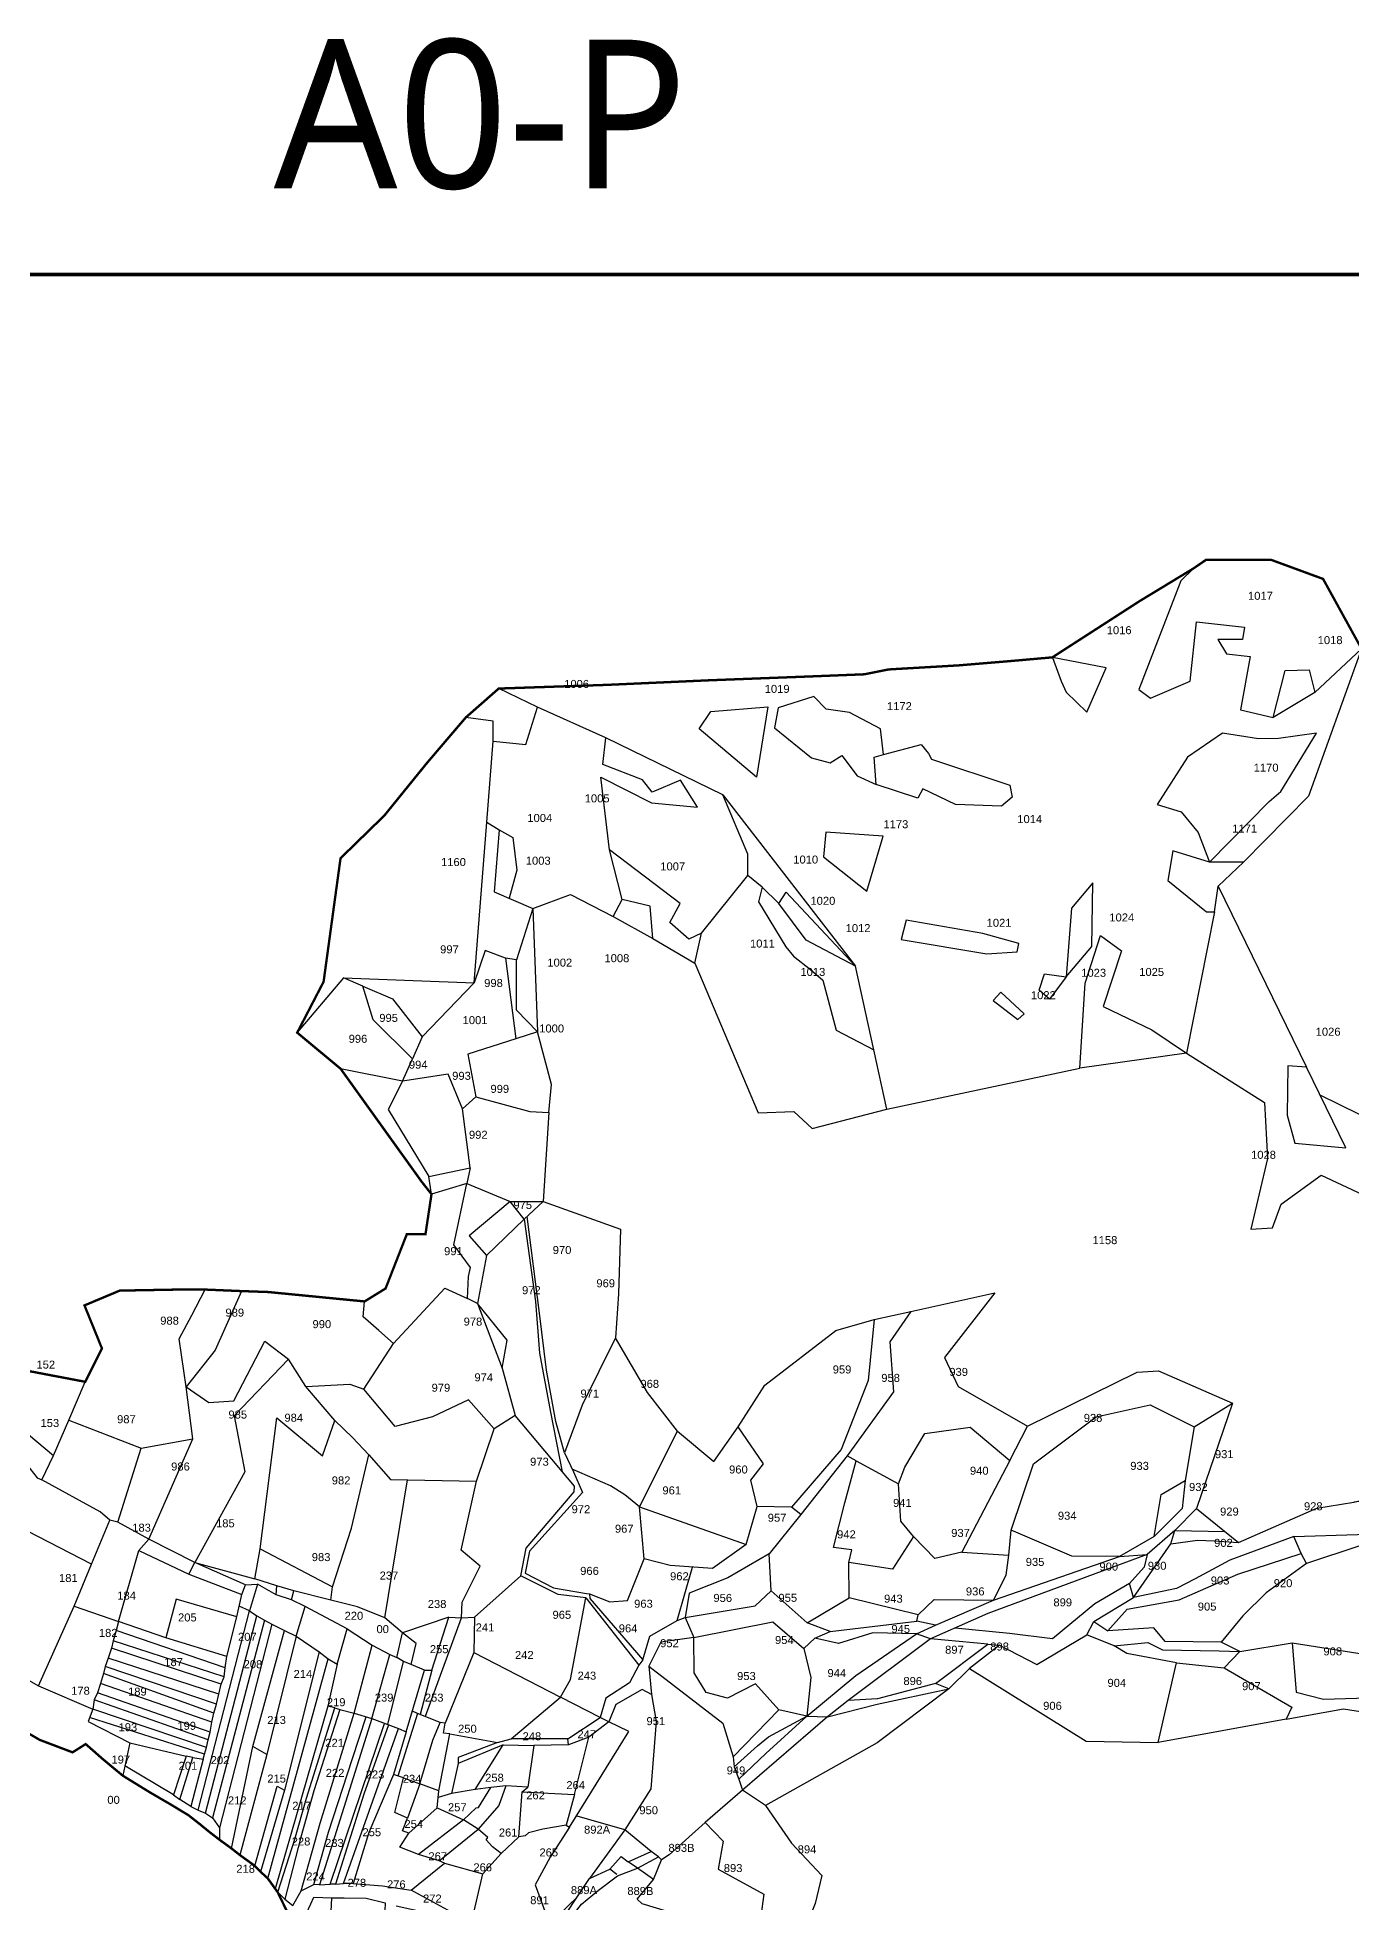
# Model space of a CAD drawing. Header units: inches. Extents: x 206944 to 214764, y 1611536 to 1620388.
# Drawn here: x 209855 to 212648, y 1616425 to 1620388 of the extents above; entities that cross this region are included whole.
import ezdxf
from ezdxf.enums import TextEntityAlignment as Align

# ---------------------------------------------------------------- set-up
doc = ezdxf.new("R2010")
doc.units = ezdxf.units.IN
doc.header["$LTSCALE"] = 15
doc.header["$MEASUREMENT"] = 0
for name, color, linetype in [('CADAS', 1, 'Continuous'), ('PLOT', 7, 'Continuous'), ('PLOT NO', 7, 'Continuous'), ('VILLAGE BOUNDARY', 5, 'Continuous')]:
    doc.layers.add(name, color=color, linetype=linetype)
doc.styles.get("Standard").update_dxf_attribs({"font": 'arial.ttf'})
doc.styles.add('TMS', font='trebuc.ttf')

msp = doc.modelspace()

# ---------------------------------------------------------------- linework, layer by layer
at = {"layer": 'PLOT'}
for points in [[(212311.9, 1619259.4), (212311.9, 1619259.4), (212285.1, 1619232.8), (212195.5, 1619002.1), (212220.2, 1618983.9), (212304.6, 1619019.9), (212318, 1619145.7), (212420.1, 1619134.4), (212415.9, 1619108.5), (212363.4, 1619108.2), (212381.9, 1619077.6), (212432.1, 1619072.5), (212411.4, 1618958.7), (212480.8, 1618942.8), (212506.7, 1619042.4), (212557.9, 1619043.9), (212569.6, 1618995.6), (212480.8, 1618942.8)], [(212569.6, 1618995.6), (212669.1, 1619088.2), (212556.2, 1618775.2), (212417.8, 1618635.2), (212345.6, 1618635.3), (212472.7, 1618764.1), (212497.4, 1618785.6), (212572.8, 1618909.3), (212492.3, 1618898.3), (212449.9, 1618897.6), (212373.5, 1618909), (212299.3, 1618858.4), (212234.3, 1618758), (212285.4, 1618742.1), (212321.9, 1618698.4), (212345.6, 1618635.3), (212268.1, 1618659.1), (212257.4, 1618596.4), (212339.5, 1618529.9), (212356.6, 1618530), (212364.3, 1618584.4), (212417.8, 1618635.2)], [(212011.9, 1619070.4), (212030.8, 1619019.8), (212041.1, 1618996.1), (212085, 1618953.6), (212126.2, 1619048.4), (212011.9, 1619070.4)], [(210823.2, 1618892.4), (210892.9, 1618884.9), (210917.9, 1618964.6), (210835.3, 1619004.1)], [(210907.5, 1618537.1), (210987.9, 1618566.7), (211078.9, 1618519.6), (211098, 1618556.1), (211070.8, 1618661.7), (211052, 1618815.8), (211160.1, 1618761), (211257.6, 1618751.9), (211221.9, 1618809.6), (211161.7, 1618784), (211140.6, 1618810), (211056.3, 1618842.6), (211062.9, 1618899.7), (210917.9, 1618964.6)], [(211383.4, 1618815.9), (211261.3, 1618918.6), (211285.8, 1618955.3), (211406.9, 1618965.3), (211383.4, 1618815.9)], [(211421.5, 1618920.8), (211499.9, 1618856.6), (211539.6, 1618846.2), (211564.8, 1618861.8), (211597, 1618818.5), (211637.2, 1618800.2), (211633.4, 1618858.4), (211653.2, 1618863.7), (211646.6, 1618918.6), (211580.8, 1618953.4), (211530.9, 1618960.2), (211505.1, 1618987.4), (211429.5, 1618963.2), (211421.5, 1618920.8)], [(210783.5, 1618378.6), (210810.1, 1618720.3), (210823.2, 1618892.4), (210823.9, 1618934.9), (210765.4, 1618942.7)], [(211266, 1618484.7), (211364.7, 1618606.8), (211364.9, 1618652.6), (211311.8, 1618778.1), (211062.9, 1618899.7)], [(211653.2, 1618863.7), (211733.1, 1618885), (211748.9, 1618866.4), (211755.3, 1618854), (211921.4, 1618799), (211926.4, 1618773.2), (211903.7, 1618754.5), (211806.3, 1618757.7), (211736.7, 1618790.9), (211726, 1618771), (211637.2, 1618800.2)], [(211311.8, 1618778.1), (211593.6, 1618414.5), (211488.5, 1618469.4), (211430.8, 1618547.5), (211446.1, 1618571.3), (211593.6, 1618414.5)], [(210810.1, 1618720.3), (210836.4, 1618704.1), (210825.9, 1618572), (210907.5, 1618537.1), (210872.8, 1618427.7), (210849.5, 1618431.6), (210806.3, 1618447.3), (210783.5, 1618378.6)], [(210836.4, 1618704.1), (210865.5, 1618687.6), (210874.1, 1618618.4), (210857.4, 1618558.8)], [(211617.8, 1618574), (211652.3, 1618690.6), (211530.5, 1618698.8), (211525.4, 1618646.7), (211617.8, 1618574)], [(211163, 1618473.1), (211251.8, 1618420.9), (211266, 1618484.7), (211239.4, 1618471.4), (211199.2, 1618507.2), (211221.2, 1618547.5), (211070.8, 1618661.7)], [(211430.8, 1618547.5), (211395, 1618582.4), (211364.7, 1618606.8)], [(211395, 1618582.4), (211387.2, 1618550.8), (211445.4, 1618455.7), (211461.5, 1618435.5), (211498.1, 1618407.3), (211523.8, 1618384.4), (211552.4, 1618278.7), (211632.2, 1618236.8), (211593.6, 1618414.5)], [(212041.5, 1618391.4), (212095.8, 1618455.8), (212098, 1618591.2), (212052.2, 1618537.5), (212041.5, 1618391.4)], [(212364.3, 1618584.4), (212551.7, 1618200.1), (212512.1, 1618202.4), (212510.5, 1618097.8), (212527.2, 1618038.6), (212635.3, 1618028.1), (212551.7, 1618200.1)], [(210907.5, 1618537.1), (210917.7, 1618275)], [(211078.9, 1618519.6), (211163, 1618473.1), (211157, 1618541.9), (211098, 1618556.1)], [(212356.6, 1618530), (212296.6, 1618229.4), (212462.6, 1618124.6), (212469, 1618006), (212433.9, 1617855.3), (212479.3, 1617858.5), (212497.8, 1617909), (212582.7, 1617970.6), (212748.4, 1617892.9), (212777.2, 1617922.2), (212772.5, 1617936.8), (212779.4, 1618005.5), (212891.9, 1618007.1), (212703.5, 1618080.4), (212580.7, 1618140.3)], [(211659.8, 1618110.3), (212070.5, 1618198), (212081.4, 1618378.4), (212114.2, 1618479.8), (212159, 1618446.8), (212119.7, 1618328.9), (212223.5, 1618278.9), (212296.6, 1618229.4), (212070.5, 1618198)], [(211700.9, 1618512.1), (211690.3, 1618470.9), (211872.8, 1618440.4), (211937.4, 1618445), (211940.6, 1618462.3), (211864.3, 1618483.9), (211700.9, 1618512.1)], [(210849.5, 1618431.6), (210872, 1618259.8), (210769.6, 1618227.3), (210786.4, 1618136.9), (210758.2, 1618111.1)], [(210917.7, 1618275), (210873, 1618321), (210872.8, 1618427.7)], [(211251.8, 1618420.9), (211386.4, 1618103), (211462.5, 1618105.7), (211501.4, 1618069.8), (211659.8, 1618110.3), (211632.2, 1618236.8)], [(210546.4, 1618371.8), (210505.4, 1618389.4), (210407.1, 1618273.1)], [(210505.4, 1618389.4), (210783.5, 1618378.6), (210672.9, 1618264.3)], [(210630.7, 1618170.2), (210652.1, 1618217.2), (210568.7, 1618300.1), (210546.4, 1618371.8), (210609.8, 1618345.3), (210672.9, 1618264.3), (210652.1, 1618217.2)], [(211938.3, 1618301.2), (211952.2, 1618313.1), (211902.5, 1618359), (211886.2, 1618341.6), (211938.3, 1618301.2)], [(212005.6, 1618344.3), (211984, 1618363.6), (211994.8, 1618398.1), (212041.5, 1618391.4), (212005.6, 1618344.3)], [(210786.4, 1618136.9), (210901.5, 1618105.6), (210941.5, 1618103.2), (210947.2, 1618163.2), (210917.7, 1618275), (210872, 1618259.8)], [(210630.7, 1618170.2), (210499.4, 1618196.4)], [(210774.9, 1617986.1), (210758.2, 1618111.1), (210727.9, 1618184.9), (210630.7, 1618170.2), (210600.7, 1618109.7), (210686.8, 1617967.8)], [(210941.5, 1618103.2), (210929.6, 1617914.3)], [(210692.5, 1617929.9), (210686.8, 1617967.8), (210774.9, 1617986.1), (210767.3, 1617952.3)], [(210611.9, 1617613.1), (210721.1, 1617730.3), (210768.9, 1617708.2), (210771, 1617755), (210775.2, 1617773.9), (210740.1, 1617822.7), (210767.3, 1617952.3), (210692.5, 1617929.9)], [(210767.3, 1617952.3), (210859.6, 1617914.7), (210772.7, 1617841.2), (210809.6, 1617799.8), (210790.3, 1617697.5), (210768.9, 1617708.2)], [(210809.6, 1617799.8), (210889.7, 1617877), (210859.6, 1617914.7), (210929.6, 1617914.3), (210889.7, 1617877), (210913.2, 1617701.8), (210922.3, 1617592.2), (210945.1, 1617467.1), (210970.5, 1617340.1)], [(210929.6, 1617914.3), (211093.9, 1617855.3), (211090.2, 1617718.5), (211083.8, 1617625), (211012.9, 1617481.7), (210975.4, 1617380.7), (210956.7, 1617447), (210937, 1617555.8), (210921.8, 1617677.4), (210896.1, 1617882.7)], [(209922.1, 1617450.2), (210075.3, 1617390.1), (210185.2, 1617410.2), (210171.2, 1617520.4), (210156.5, 1617622.9), (210183.4, 1617673.1), (210211.8, 1617727.3)], [(210288.5, 1617724.1), (210232.6, 1617598.6), (210171.2, 1617520.4)], [(210425.7, 1617521.1), (210519.3, 1617526.2), (210548.4, 1617515.6), (210611.9, 1617613.1), (210580.5, 1617640.4), (210558.1, 1617660.2), (210547.3, 1617669.1), (210550.3, 1617702.1)], [(210790.3, 1617697.5), (210842.5, 1617560.4), (210870.3, 1617460), (210825.4, 1617431.5), (210771.1, 1617492.9), (210694.5, 1617456.8), (210615.2, 1617436.2), (210548.4, 1617515.6)], [(210842.5, 1617560.4), (210853.3, 1617620), (210790.3, 1617697.5)], [(211633.2, 1617663.8), (211711.1, 1617680.9), (211889.8, 1617720.4), (211782.9, 1617582.9), (211812, 1617521.1), (211958.9, 1617437.4), (212192.2, 1617551.5), (212237.6, 1617554.4), (212394.3, 1617486.2), (212317.9, 1617262.3), (212407.7, 1617190), (212573.7, 1617263.2), (212652.2, 1617275.5), (212834.7, 1617322.1), (212963.2, 1617365.8), (212949.5, 1617460.9), (213124.1, 1617412.1), (213170.7, 1617402.1), (213226.7, 1617423.2)], [(211215.5, 1617426.6), (211292.6, 1617362.2), (211344, 1617435.4), (211400.8, 1617523.9), (211551.9, 1617640.5), (211633.2, 1617663.8), (211620.6, 1617534.3), (211562.9, 1617387.4), (211457.7, 1617265), (211384.6, 1617266.6), (211371.2, 1617322.1), (211398.2, 1617357.1), (211344, 1617435.4)], [(211711.1, 1617680.9), (211666.5, 1617616.3), (211674.5, 1617509.9), (211576, 1617373.8), (211477.1, 1617249.3), (211457.7, 1617265)], [(210171.2, 1617520.4), (210219.5, 1617487.5), (210272.5, 1617491.3), (210338.6, 1617617.6), (210388.4, 1617579.5), (210273, 1617459), (210295.6, 1617340), (210189.3, 1617147.2), (210092, 1617197.4), (210185.2, 1617410.2)], [(211134.4, 1617265.8), (211215.5, 1617426.6), (211151.6, 1617508.7), (211083.8, 1617625)], [(210189.3, 1617147.2), (210317.3, 1617113), (210328.6, 1617176.3), (210363.7, 1617454.7), (210460.8, 1617374.3), (210487.2, 1617448.9), (210425.7, 1617521.1), (210388.4, 1617579.5)], [(209742.8, 1617497.5), (209889, 1617375), (209922.1, 1617450.2), (209956.7, 1617531.4)], [(210487.2, 1617448.9), (210524.5, 1617413.2), (210559.4, 1617376.5), (210605.2, 1617323.8), (210788, 1617320.2), (210825.4, 1617431.5)], [(210882.4, 1617119.5), (210893.9, 1617177.9), (210995.7, 1617297.8), (210996.7, 1617309.8), (210870.3, 1617460)], [(211819.8, 1617169.3), (211919.5, 1617163.3), (211924.5, 1617216.3), (211972.1, 1617356.8), (212104.7, 1617456.8), (212219.7, 1617482.6), (212313.2, 1617435.8), (212394.3, 1617486.2)], [(211594.7, 1617363.4), (211684.8, 1617314.6), (211698.2, 1617350), (211740.9, 1617421.4), (211837.3, 1617435.3), (211921.5, 1617364.5), (211819.8, 1617169.3), (211762.1, 1617156.1), (211716.5, 1617202.6), (211689.5, 1617235.2), (211684.8, 1617314.6)], [(211921.5, 1617364.5), (211958.9, 1617437.4)], [(212313.2, 1617435.8), (212294.1, 1617321.6), (212287.6, 1617262.1), (212228.4, 1617202.7), (212243, 1617291.9), (212294.1, 1617321.6)], [(209790.8, 1617401), (209823.7, 1617367.3), (209854.8, 1617327.6), (209864.4, 1617323)], [(210026.3, 1617233.2), (210008.8, 1617237.5), (209988.3, 1617254.9), (209864.4, 1617323), (209889, 1617375)], [(210092, 1617197.4), (210026.3, 1617233.2), (210075.3, 1617390.1)], [(210328.6, 1617176.3), (210481.8, 1617095.8), (210522.3, 1617220.1), (210559.4, 1617376.5)], [(210975.4, 1617380.7), (210994, 1617340.3), (211013.6, 1617296.4), (210901, 1617171.3), (210891.8, 1617124.7), (210951.8, 1617093.4), (211022.2, 1617082), (211028.3, 1617080.6), (211071.3, 1617064.1), (211108.8, 1617066.6), (211144.6, 1617155), (211134.4, 1617265.8), (211103.5, 1617291.4), (211072.9, 1617310.4), (210991.6, 1617345.8)], [(211414.1, 1617087.2), (211490.8, 1617019.5), (211580.4, 1617072.5), (211579, 1617147.4), (211585.4, 1617174.6), (211547, 1617179.1), (211570.7, 1617274.4), (211594.7, 1617363.4), (211576, 1617373.8)], [(210593.3, 1617029.8), (210641.6, 1617323)], [(210729.2, 1617031.1), (210756.6, 1617030.2), (210757.7, 1617063.4), (210796.2, 1617139.9), (210755.2, 1617173.5), (210788, 1617320.2)], [(212525.3, 1617202.6), (212660.6, 1617207), (212749.8, 1617227.1), (212853.3, 1617238.6), (212938.7, 1617274.3), (212951.9, 1617309.6), (212652.2, 1617275.5)], [(211134.4, 1617265.8), (211360.9, 1617185.8), (211384.6, 1617266.6)], [(211477.1, 1617249.3), (211410, 1617165.6), (211322.1, 1617115), (211240.4, 1617082.6), (211231.3, 1617030.6)], [(212272, 1617215.3), (212317.9, 1617262.3)], [(209783.5, 1616927.4), (209857.3, 1616885.8), (209933, 1617055), (209969.7, 1617144.1), (209833.8, 1617214.2)], [(209969.7, 1617144.1), (210008.8, 1617237.5)], [(212228.4, 1617202.7), (212154.7, 1617160.2), (212053.2, 1617161.1), (211924.5, 1617216.3)], [(212184.6, 1617073.3), (212263.4, 1617186.9), (212272, 1617215.3), (212213.1, 1617164.7), (212206.9, 1617137.4), (212175.5, 1617103)], [(212272, 1617215.3), (212378.4, 1617213.1)], [(210027.4, 1617021.9), (210070.4, 1617173.1), (210092, 1617197.4)], [(210070.4, 1617173.1), (210177.1, 1617123), (210189.3, 1617147.2)], [(211360.9, 1617185.8), (211289.9, 1617135), (211199.6, 1617141.3), (211144.6, 1617155)], [(211716.5, 1617202.6), (211671.9, 1617133), (211579, 1617147.4)], [(212099.7, 1617022.2), (212129.6, 1617002.2), (212170.6, 1617048.5), (212281.4, 1617068), (212405.8, 1617122.7), (212540.7, 1617166.6), (212525.3, 1617202.6), (212388.8, 1617152.5), (212315.5, 1617113), (212275.4, 1617092.3), (212184.6, 1617073.3)], [(212263.4, 1617186.9), (212320.6, 1617194.7), (212356, 1617193.2), (212407.7, 1617190)], [(212664.9, 1617183.1), (212552, 1617145.5), (212540.7, 1617166.6)], [(210177.1, 1617123), (210289.2, 1617079.8), (210297.4, 1617099.9), (210189.3, 1617147.2)], [(211141.3, 1616940.4), (211156.4, 1616991.2), (211214.5, 1617024.1), (211247.2, 1617137.6)], [(211231.3, 1617030.6), (211380.4, 1617055.1), (211414.1, 1617087.2), (211410, 1617165.6)], [(212154.7, 1617160.2), (212213.1, 1617164.7), (211874.7, 1617039.4), (211752.8, 1616985.1), (211723.2, 1616995.7), (211763.5, 1617014.6), (211886.6, 1617067.3)], [(211727, 1617036.4), (211761, 1617068.6), (211886.6, 1617067.3), (211913.9, 1617120.9), (211919.5, 1617163.3)], [(211886.6, 1617067.3), (212154.7, 1617160.2)], [(212552, 1617145.5), (212466.4, 1617082.8), (212416.6, 1617034.1), (212370.6, 1616978), (212251.7, 1616979.4), (212227.2, 1617009), (212129.6, 1617002.2)], [(210297.4, 1617099.9), (210322.7, 1617101.2), (210305.8, 1617045.1), (210284.1, 1617055)], [(210305.8, 1617045.1), (210321.5, 1617034.2), (210337.6, 1617024.9), (210353.1, 1617016.2), (210380.1, 1617003.2), (210405.2, 1616990.7), (210424.3, 1617053.7), (210395, 1617068), (210362.6, 1617078.8), (210322.7, 1617101.2)], [(210513.3, 1617006.7), (210566.1, 1616972.2), (210604.3, 1616952.1), (210618.9, 1616945.8), (210630.7, 1616998.1), (210593.3, 1617029.8), (210535, 1617053.4), (210478.4, 1617067.8), (210399.9, 1617087.3), (210364, 1617097.7), (210317.3, 1617113)], [(210362.6, 1617078.8), (210364, 1617097.7)], [(210478.4, 1617067.8), (210481.8, 1617095.8)], [(210782.6, 1616956.3), (210966.5, 1616861.4), (210987.7, 1616898.8), (211020.8, 1617072.8), (210961.8, 1617079.3), (210882.4, 1617119.5), (210783.8, 1617031.2)], [(211874.9, 1616974.1), (211899.7, 1616971.9), (211978.8, 1616931), (212084.9, 1616993.8), (212099.7, 1617022.2), (212184.6, 1617073.3), (212175.5, 1617103), (212102.1, 1617059.6), (212012, 1616985.6), (211920.5, 1616996.6), (211805.1, 1617008.1)], [(209933, 1617055), (210027.4, 1617021.9), (210022.7, 1617002.9), (210016.2, 1616981.2), (210012.3, 1616965.3), (210005.1, 1616944), (209999, 1616926.3), (209995.2, 1616911.4), (209989, 1616890.8), (209982.7, 1616870.9), (209975.4, 1616855.6), (209972.7, 1616836)], [(210257.4, 1616948.1), (210279, 1617032), (210150.2, 1617069.9), (210127.8, 1616987.8)], [(210279, 1617032), (210289.2, 1617079.8)], [(210395, 1617068), (210399.9, 1617087.3)], [(210405.2, 1616990.7), (210453.5, 1616957.4), (210472.7, 1616943), (210492.3, 1616931.7), (210513.3, 1617006.7), (210424.3, 1617053.7)], [(211020.8, 1617072.8), (211133.4, 1616929.4), (211113.2, 1616891.7), (211063.2, 1616859.1), (211050.7, 1616818.3), (210966.5, 1616861.4)], [(211028.3, 1617080.6), (211028.8, 1617070.8), (211141.3, 1616940.4)], [(211539.8, 1617000.7), (211724, 1617022.8), (211727, 1617036.4), (211580.4, 1617072.5)], [(210253.9, 1616923.9), (210257.4, 1616948.1), (210127.8, 1616987.8), (210027.4, 1617021.9)], [(210180.9, 1616629.1), (210197, 1616621.1), (210305.8, 1617045.1)], [(210212.1, 1616615.3), (210321.5, 1617034.2)], [(210337.6, 1617024.9), (210227.3, 1616604.9)], [(210353.1, 1617016.2), (210241.9, 1616583.9)], [(210693.4, 1616919), (210729.2, 1617031.1), (210630.7, 1616998.1)], [(210679.8, 1616820.9), (210756.6, 1617030.2), (210783.8, 1617031.2), (210782.6, 1616956.3), (210721.3, 1616805.9)], [(211214.5, 1617024.1), (211231.3, 1617030.6), (211249.7, 1616988.4), (211179.7, 1616978.2), (211154.4, 1616927.4), (211160, 1616867.3), (211140, 1616877.8), (211084.1, 1616846.1), (211069.2, 1616809.2), (211050.7, 1616818.3)], [(211249.7, 1616988.4), (211417.7, 1617021.4), (211483.7, 1616964.6), (211507.2, 1616987), (211539.8, 1617000.7), (211490.8, 1617019.5)], [(211763.5, 1617014.6), (211724, 1617022.8)], [(210245.6, 1616889.2), (210251.7, 1616904.4), (210016.2, 1616981.2)], [(210251.7, 1616904.4), (210253.9, 1616923.9), (210022.7, 1617002.9)], [(210267.3, 1616540.2), (210313, 1616756.3), (210380.1, 1617003.2)], [(210405.2, 1616990.7), (210342.5, 1616739.5), (210313, 1616756.3)], [(210487.1, 1616838.5), (210497.9, 1616835.3), (210527.9, 1616827.7), (210566.1, 1616972.2)], [(210649.4, 1616930.6), (210660.2, 1616975.3), (210630.7, 1616998.1)], [(211483.7, 1616964.6), (211498.4, 1616903), (211490, 1616821.2), (211430.3, 1616834.8), (211381, 1616889.4), (211321.4, 1616859.4), (211276.2, 1616871.3), (211251, 1616912.9), (211249.7, 1616988.4)], [(211345.9, 1616686.9), (211403.3, 1616741.6), (211490, 1616821.2), (211594.4, 1616907.4), (211723.2, 1616995.7)], [(211752.8, 1616985.1), (211578, 1616854), (211534.2, 1616819.5), (211353.6, 1616664.1)], [(211723.2, 1616995.7), (211630.5, 1616998.3), (211557.3, 1616975.2), (211507.2, 1616987)], [(211763.8, 1616890.6), (211874.9, 1616974.1), (211752.8, 1616985.1)], [(211899.7, 1616971.9), (211835.6, 1616922.5), (212083.9, 1616768), (212236.6, 1616765.1), (212275.4, 1616934.5), (212169.9, 1616954), (212143.2, 1616970.8), (212084.9, 1616993.8)], [(212143.2, 1616970.8), (212214.7, 1616977.5), (212246.1, 1616961.9), (212366.6, 1616960), (212410.1, 1616958.6), (212370.6, 1616978)], [(212410.1, 1616958.6), (212521.1, 1616977.1), (212810, 1616931.4), (212967.8, 1616987)], [(212521.1, 1616977.1), (212529.8, 1616872.3), (212587.8, 1616857), (212798.4, 1616863.6), (212810, 1616931.4)], [(210235.8, 1616846.4), (210240.5, 1616867.6), (210005.1, 1616944)], [(210240.5, 1616867.6), (210245.6, 1616889.2), (210012.3, 1616965.3)], [(210344.6, 1616476.4), (210472.7, 1616943)], [(210453.5, 1616957.4), (210380.1, 1616664.2)], [(210527.9, 1616827.7), (210565.7, 1616815.9), (210604.3, 1616952.1)], [(210565.7, 1616815.9), (210599.8, 1616803.2), (210633.1, 1616937.5), (210618.9, 1616945.8)], [(210599.8, 1616803.2), (210622.3, 1616794.7), (210638.9, 1616787.8), (210677.6, 1616918.5), (210649.4, 1616930.6), (210633.1, 1616937.5)], [(211141.3, 1616940.4), (211133.4, 1616929.4)], [(212275.4, 1616934.5), (212377.1, 1616923.5), (212410.1, 1616958.6)], [(210225.6, 1616808), (210230.3, 1616827.7), (209995.2, 1616911.4)], [(210230.3, 1616827.7), (210235.8, 1616846.4), (209999, 1616926.3)], [(210492.3, 1616931.7), (210472.2, 1616842.4), (210360.6, 1616454.6)], [(210677.6, 1616918.5), (210693.4, 1616919), (210668.5, 1616824.9)], [(211154.4, 1616927.4), (211311.5, 1616806.4), (211333.2, 1616735), (211430.3, 1616834.8)], [(211835.6, 1616922.5), (211791.7, 1616879.2), (211639.5, 1616764.3), (211402.6, 1616631.3), (211457.6, 1616551.5), (211522, 1616482.4), (211507.7, 1616422.9), (211481.1, 1616355), (211431.7, 1616314.1), (211535.1, 1616267.4), (211630.9, 1616218.8), (211815.2, 1616145.4), (211934.2, 1616096), (212025.1, 1616059.9), (212255.9, 1616089.2), (212510.2, 1616124.1), (212595.6, 1616136), (212546.1, 1616087), (212510.2, 1616124.1)], [(212377.1, 1616923.5), (212520.6, 1616840), (212508.8, 1616814.8), (212236.6, 1616765.1)], [(209857.3, 1616885.8), (209972.7, 1616836), (209962.9, 1616809.8), (210051.4, 1616764.4), (210036.4, 1616694.7)], [(210214.1, 1616754.6), (210218.1, 1616771.1), (209975.4, 1616855.6)], [(210218.1, 1616771.1), (210222.3, 1616786.8), (209982.7, 1616870.9)], [(210222.3, 1616786.8), (210225.6, 1616808), (209989, 1616890.8)], [(210731.3, 1616783.7), (210833.1, 1616765), (210862.1, 1616773.2), (210966.5, 1616861.4)], [(211160, 1616867.3), (211169.8, 1616809.6), (211158.5, 1616666.6), (211103.4, 1616579.3), (211028.1, 1616476.4)], [(211490, 1616821.2), (211534.2, 1616819.5), (211639.3, 1616846.4), (211791.7, 1616879.2), (211763.8, 1616890.6), (211640, 1616858.2), (211578, 1616854)], [(212508.8, 1616814.8), (212630.2, 1616836.4), (212729.5, 1616820.9), (212765.9, 1616843.5), (212798.4, 1616863.6)], [(210210.2, 1616740.2), (209966, 1616818.2)], [(210210.2, 1616740.2), (210214.1, 1616754.6), (209972.7, 1616836)], [(210365.7, 1616447), (210402.3, 1616559.9), (210427.1, 1616646.9), (210487.1, 1616838.5), (210472.2, 1616842.4)], [(210497.9, 1616835.3), (210442.5, 1616662.3), (210414.6, 1616564.3), (210380.8, 1616432), (210365.7, 1616447)], [(210380.8, 1616432), (210397.9, 1616418.8), (210415.3, 1616450.3), (210456.1, 1616593.7), (210527.9, 1616827.7)], [(210415.3, 1616450.3), (210442.7, 1616463.5), (210473.4, 1616574.5), (210524.3, 1616731.2), (210553.9, 1616819.4)], [(210565.7, 1616815.9), (210454.2, 1616462.8), (210442.7, 1616463.5)], [(210633.2, 1616690.2), (210667.8, 1616677.6), (210695.4, 1616770.3), (210710.8, 1616807.4), (210662.8, 1616827), (210621.3, 1616693.9)], [(210662.8, 1616827), (210652, 1616831.4)], [(211069.2, 1616809.2), (211026.8, 1616776.1), (210983.3, 1616760.5), (210982.2, 1616773.1), (211050.7, 1616818.3)], [(211336, 1616713.4), (211385.5, 1616757.7), (211408.4, 1616777.3), (211490, 1616821.2)], [(210454.2, 1616462.8), (210477.5, 1616464.3), (210592.8, 1616805.7)], [(210600.8, 1616802.6), (210548.8, 1616655.4), (210488.5, 1616464), (210477.5, 1616464.3)], [(210488.5, 1616464), (210505.5, 1616465.5), (210622.3, 1616794.7)], [(210638.9, 1616787.8), (210611.6, 1616696.8), (210559.3, 1616574), (210526.1, 1616465.4), (210505.5, 1616465.5)], [(210708.2, 1616662.5), (210731.3, 1616783.7), (210718.1, 1616784.7), (210721.3, 1616805.9), (210710.8, 1616807.4)], [(210985.9, 1616585.1), (211111.7, 1616788.3), (211069.2, 1616809.2)], [(210996.6, 1616654.6), (211026.8, 1616776.1)], [(210051.4, 1616764.4), (210171.4, 1616736.1), (210144.3, 1616654), (210040.6, 1616715.3)], [(210144.3, 1616654), (210158, 1616644.3), (210185.4, 1616733.3), (210171.4, 1616736.1)], [(210207.5, 1616729.4), (210210.2, 1616740.2)], [(210342.5, 1616739.5), (210285.3, 1616526)], [(210833.1, 1616765), (210749.3, 1616733.6), (210749, 1616720.4), (210735.1, 1616656.5), (210706.7, 1616648.4)], [(210785.6, 1616665.3), (210844.9, 1616760.1), (210749, 1616720.4)], [(210844.9, 1616760.1), (210910, 1616758.9), (210897.5, 1616670.4), (210850.2, 1616673), (210818.4, 1616669.2)], [(210982.2, 1616773.1), (210862.1, 1616773.2)], [(210983.3, 1616760.5), (210910, 1616758.9)], [(211333.2, 1616735), (211336, 1616713.4), (211345.9, 1616686.9), (211353.6, 1616664.1), (211274.3, 1616595.2), (211197.9, 1616526.5), (211181.5, 1616515.6), (211175.1, 1616521.9), (211159.2, 1616533.3)], [(210185.4, 1616733.3), (210207.5, 1616729.4), (210180.9, 1616629.1), (210158, 1616644.3)], [(210526.1, 1616465.4), (210588.3, 1616460.7), (210649.1, 1616451.2), (210720.3, 1616508.5), (210708.6, 1616513.6), (210665, 1616527), (210625.1, 1616543.1), (210644, 1616572.3), (210630.6, 1616577.8), (210641.2, 1616604.2), (210614.8, 1616616.5), (210633.2, 1616690.2), (210611.6, 1616696.8)], [(210316.8, 1616503.3), (210364.5, 1616672.3), (210380.1, 1616664.2), (210329.1, 1616490.6)], [(210667.8, 1616677.6), (210641.2, 1616604.2)], [(210644, 1616572.3), (210704.7, 1616626.2), (210708.2, 1616662.5), (210667.8, 1616677.6)], [(210704.7, 1616626.2), (210760.4, 1616600.9), (210787.3, 1616626.2), (210792.6, 1616626.7), (210818.4, 1616669.2), (210785.6, 1616665.3), (210735.1, 1616656.5)], [(210850.2, 1616673), (210835.4, 1616631.6), (210791.7, 1616580.9), (210760.4, 1616600.9)], [(210840.9, 1616529.4), (210878.3, 1616564.8), (210885, 1616660.1), (210897.5, 1616670.4)], [(210885, 1616660.1), (210996.6, 1616654.6), (210978.4, 1616589.2), (210928.8, 1616581.2), (210898.5, 1616573.5), (210891.7, 1616566.7), (210878.3, 1616564.8)], [(211402.6, 1616631.3), (211353.6, 1616664.1)], [(210197, 1616621.1), (210212.1, 1616615.3), (210227.3, 1616604.9), (210241.9, 1616583.9), (210241.9, 1616558.6)], [(210760.4, 1616600.9), (210665, 1616527)], [(210708.6, 1616513.6), (210791.7, 1616580.9)], [(210720.3, 1616508.5), (210801.8, 1616486.3), (210840.9, 1616529.4), (210822.3, 1616543.5), (210808.7, 1616558.5), (210812.5, 1616563.3), (210791.7, 1616580.9)], [(210978.4, 1616589.2), (210985.9, 1616585.1), (210944.9, 1616521.2), (210912.8, 1616463.1), (210943.4, 1616379.9), (210910.9, 1616398.5), (210900.3, 1616375), (210780.9, 1616397.9), (210801.8, 1616486.3)], [(211103.4, 1616579.3), (211002, 1616608.9)], [(211028.1, 1616476.4), (211071.4, 1616496.2), (211095.2, 1616522.9), (211110.4, 1616511.9), (211159.2, 1616533.3), (211103.4, 1616579.3)], [(211274.3, 1616595.2), (211312.6, 1616555.5), (211302, 1616495.9), (211398.7, 1616442.9), (211384.1, 1616334.2), (211431.7, 1616314.1)], [(210865.7, 1616167.6), (210907.3, 1616253.6), (210948.8, 1616341.4), (211011.2, 1616421.4), (211047.5, 1616451.3), (211087.7, 1616481.6), (211130.5, 1616498.5), (211175.1, 1616521.9)], [(211130.5, 1616498.5), (211110.4, 1616511.9)], [(211384.1, 1616334.2), (211294.9, 1616375.3), (211140.1, 1616422.6), (211129.3, 1616432), (211164.5, 1616474.1), (211181.5, 1616515.6)], [(211164.5, 1616474.1), (211130.5, 1616498.5)], [(210617.2, 1616418.2), (210681.8, 1616404.3), (210763, 1616375.3), (210793.2, 1616373.7), (210884.5, 1616367.8), (210952.2, 1616362), (211028.1, 1616476.4)], [(211086.1, 1616484.5), (211071.4, 1616496.2)], [(210388.2, 1616400.6), (210427.1, 1616402.6), (210436.3, 1616422.2), (210442.2, 1616436.2), (210481, 1616435.4), (210506.6, 1616435), (210553.8, 1616434.6), (210594.3, 1616424.5), (210593.2, 1616407.7), (210616, 1616397.9), (210611.7, 1616371.5), (210479, 1616406.3), (210481, 1616435.4)], [(210780.9, 1616397.9), (210742.6, 1616400.5), (210649.1, 1616451.2)], [(210943.4, 1616379.9), (211002.4, 1616436.4)]]:
    msp.add_lwpolyline(points, dxfattribs=at)
at = {"layer": 'VILLAGE BOUNDARY', "color": 5, "const_width": 8}
msp.add_lwpolyline([(206948.4, 1619883.7), (214759.5, 1619883.7), (214759.5, 1611540.3), (206948.4, 1611540.3)], close=True, dxfattribs=at)
at = {"layer": 'VILLAGE BOUNDARY', "const_width": 5}
for points in [[(209775.5, 1617565.8), (209956.7, 1617531.4), (209992.2, 1617602.3), (209955.1, 1617693.7), (210030, 1617725.1), (210169.2, 1617727.6), (210211.8, 1617727.3), (210288.5, 1617724.1), (210345.6, 1617722.1), (210550.3, 1617702.1), (210594.9, 1617729.6), (210640.2, 1617845.3), (210679.7, 1617844.9), (210692.5, 1617929.9), (210671.5, 1617956.6), (210499.4, 1618196.4), (210407.1, 1618273.1), (210463.2, 1618381.2), (210499.2, 1618643.6), (210592.3, 1618734.3), (210682.7, 1618845.8), (210765.4, 1618942.7), (210835.3, 1619004.1), (211067.2, 1619012), (211279.2, 1619021.5), (211507, 1619030.2), (211612.4, 1619034.4), (211663.9, 1619044.7), (211813.7, 1619053.4), (211929.7, 1619063.1), (212011.9, 1619070.4), (212197.3, 1619189.9), (212311.9, 1619259.4), (212338.3, 1619277.5), (212476.3, 1619277.7), (212587.1, 1619237), (212669.1, 1619088.2)], [(210388.2, 1616400.6), (210365.7, 1616447), (210344.6, 1616476.4), (210329.1, 1616490.6), (210316.8, 1616503.3), (210285.3, 1616526), (210267.3, 1616540.2), (210241.9, 1616558.6), (210219.2, 1616576.1), (210200.2, 1616591.7), (210176.1, 1616610.6), (210137.4, 1616634), (210094.9, 1616658.7), (210036.4, 1616694.7), (209994.8, 1616729.2), (209957.6, 1616761.8), (209929.8, 1616744.2), (209859.9, 1616770.7), (209807.8, 1616801)]]:
    msp.add_lwpolyline(points, dxfattribs=at)

# ---------------------------------------------------------------- texts
at = {"layer": 'CADAS', "color": 2, "style": 'TMS'}
msp.add_text('A0-P', height=315.69, dxfattribs=at).set_placement((210357.5, 1620067, 0.6))
at = {"layer": 'PLOT NO'}
for s, p in [('1017', (212454, 1619201.1)), ('1016', (212153.8, 1619128.1)), ('1018', (212602.1, 1619107)), ('1006', (211000.9, 1619013.9)), ('1019', (211427, 1619003.4)), ('1172', (211686.8, 1618966.7)), ('1170', (212466.1, 1618836.1)), ('1005', (211044.5, 1618770.8)), ('1004', (210922.6, 1618729.2)), ('1173', (211679.3, 1618715.9)), ('1014', (211963.7, 1618726.8)), ('1171', (212420.5, 1618706.6)), ('1160', (210739.2, 1618635.5)), ('1003', (210919.3, 1618638.4)), ('1010', (211487.7, 1618640.8)), ('1007', (211205.1, 1618626.3)), ('1020', (211524.2, 1618553.2)), ('1024', (212159.3, 1618517.8)), ('1012', (211599, 1618495.2)), ('1021', (211898.6, 1618506.5)), ('997', (210730.7, 1618450.1)), ('1008', (211086.5, 1618431.3)), ('1011', (211395.8, 1618462.4)), ('1002', (210965.1, 1618421.9)), ('1013', (211502.9, 1618402.1)), ('1023', (212099.6, 1618400.3)), ('1025', (212222.8, 1618402.1)), ('998', (210824.3, 1618378.6)), ('1022', (211992.7, 1618352.7)), ('995', (210601.4, 1618304.5)), ('1001', (210785.1, 1618299.7)), ('1000', (210947.8, 1618282)), ('1026', (212597.8, 1618275.1)), ('996', (210536.3, 1618260.1)), ('994', (210664.3, 1618205.1)), ('993', (210756.3, 1618181.4)), ('999', (210837.6, 1618153.7)), ('992', (210791.9, 1618056.2)), ('1028', (212460.5, 1618013.6)), ('975', (210886.3, 1617907)), ('991', (210739.1, 1617808.9)), ('970', (210969.9, 1617811.3)), ('1158', (212123.5, 1617832.3)), ('972', (210904.7, 1617726)), ('969', (211062.7, 1617740.7)), ('989', (210274.5, 1617678.4)), ('988', (210135.9, 1617661.3)), ('990', (210459.5, 1617653.9)), ('978', (210780.6, 1617659.3)), ('152', (209872.9, 1617567.9)), ('959', (211564.9, 1617557.6)), ('979', (210712.5, 1617518.8)), ('974', (210803.6, 1617540.9)), ('968', (211156.3, 1617527)), ('958', (211668.1, 1617539.7)), ('939', (211812.7, 1617552.4)), ('971', (211028.9, 1617506.4)), ('153', (209881.5, 1617443.9)), ('987', (210044.2, 1617451.9)), ('985', (210280.8, 1617461.8)), ('984', (210399.8, 1617455.1)), ('938', (212098.3, 1617454.7)), ('973', (210921.9, 1617361.6)), ('931', (212377.1, 1617377.7)), ('986', (210159.1, 1617351.4)), ('982', (210500.4, 1617321.9)), ('960', (211344.7, 1617345.1)), ('940', (211856.5, 1617342.5)), ('933', (212197.2, 1617352.8)), ('961', (211203, 1617300.7)), ('932', (212322.1, 1617307.9)), ('972', (211010, 1617260.7)), ('957', (211426.9, 1617242.6)), ('941', (211693.1, 1617274.1)), ('934', (212043.4, 1617246.9)), ('929', (212388.1, 1617255.7)), ('928', (212566.3, 1617267)), ('183', (210076.4, 1617221.5)), ('185', (210254.5, 1617230.8)), ('967', (211102.1, 1617219.3)), ('942', (211574.3, 1617207.3)), ('937', (211816.7, 1617210.3)), ('902', (212375.4, 1617189.2)), ('983', (210457.9, 1617159)), ('966', (211028.3, 1617129.7)), ('935', (211975.1, 1617148.8)), ('900', (212131.8, 1617138.8)), ('930', (212234.5, 1617140.6)), ('181', (209920.8, 1617114.6)), ('237', (210602.1, 1617119.8)), ('962', (211219.3, 1617118.3)), ('936', (211847.9, 1617086.1)), ('903', (212368.3, 1617109.3)), ('920', (212502.1, 1617103.6)), ('184', (210044.7, 1617077.3)), ('238', (210704.4, 1617059.4)), ('963', (211142.9, 1617059.9)), ('956', (211311.4, 1617072.2)), ('955', (211449.6, 1617072.5)), ('943', (211674, 1617070.7)), ('899', (212033.9, 1617062.8)), ('905', (212340.7, 1617053.9)), ('205', (210173.7, 1617030.8)), ('220', (210527.6, 1617034.3)), ('00', (210588.8, 1617006)), ('241', (210806.2, 1617009.6)), ('965', (210969.5, 1617036.4)), ('964', (211110.3, 1617007.6)), ('945', (211689.6, 1617006.3)), ('182', (210005.5, 1616998)), ('207', (210301.2, 1616989.7)), ('255', (210708.8, 1616963.4)), ('952', (211198.2, 1616976.1)), ('954', (211442.2, 1616982.8)), ('898', (211899.7, 1616969)), ('187', (210144.4, 1616935.9)), ('208', (210313.1, 1616931.4)), ('242', (210889.7, 1616951)), ('897', (211803.7, 1616962.2)), ('908', (212607.7, 1616958.7)), ('214', (210419.2, 1616910.7)), ('243', (211022.7, 1616907.1)), ('953', (211361.7, 1616906.3)), ('944', (211553.8, 1616912.6)), ('896', (211715.1, 1616895.7)), ('904', (212148.8, 1616891.8)), ('907', (212434.8, 1616884.8)), ('178', (209946.6, 1616875.1)), ('189', (210067.5, 1616873.2)), ('219', (210489.9, 1616850.8)), ('239', (210591.8, 1616860.5)), ('253', (210698.2, 1616860.4)), ('213', (210363.3, 1616812.9)), ('951', (211169.2, 1616810.5)), ('906', (212012.1, 1616843.1)), ('193', (210047.3, 1616797.6)), ('199', (210172.3, 1616800.6)), ('250', (210768.8, 1616794.4)), ('248', (210905.9, 1616778.4)), ('247', (211022.3, 1616782.6)), ('197', (210032.2, 1616728.9)), ('202', (210243.1, 1616727.6)), ('221', (210486.6, 1616764.5)), ('201', (210174.9, 1616715.7)), ('215', (210363.4, 1616688.5)), ('222', (210487.6, 1616700.6)), ('223', (210572.5, 1616697.2)), ('234', (210651.3, 1616688)), ('258', (210826.3, 1616690.3)), ('949', (211339.6, 1616705.8)), ('262', (210913.6, 1616652.9)), ('264', (210998.9, 1616674.6)), ('00', (210016.9, 1616643.3)), ('212', (210279.7, 1616642.1)), ('217', (210416.5, 1616630.8)), ('257', (210747.3, 1616627.6)), ('950', (211154, 1616621.2)), ('255', (210565.6, 1616574.5)), ('254', (210654.8, 1616592.1)), ('261', (210855.4, 1616573.9)), ('892A', (211044.4, 1616580)), ('228', (210415.3, 1616554.9)), ('233', (210486.2, 1616551.8)), ('265', (210941.7, 1616531.6)), ('893B', (211223.7, 1616541.3)), ('894', (211490.5, 1616538.1)), ('218', (210297.5, 1616496.8)), ('267', (210705.7, 1616523.4)), ('266', (210801.3, 1616499.9)), ('893', (211333.4, 1616498.4)), ('224', (210446.1, 1616480.5)), ('278', (210533.9, 1616467.1)), ('276', (210617.8, 1616463.8)), ('889A', (211016.4, 1616451.6)), ('889B', (211136.4, 1616449.7)), ('272', (210694.3, 1616433.6)), ('891', (210922.1, 1616430.1))]:
    msp.add_text(s, height=17, dxfattribs=at).set_placement(p, align=Align.MIDDLE_CENTER)

doc.saveas('drawing.dxf')
